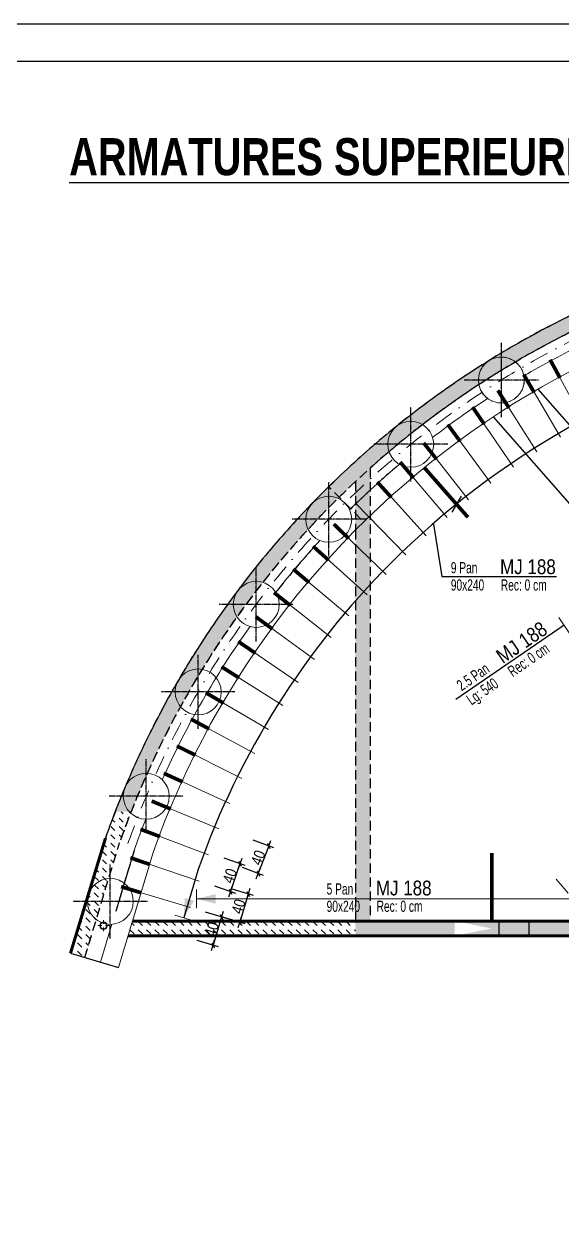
# Model space of a CAD drawing. Header units: millimetres. Extents: x 10483 to 17848, y -43633 to -39433.
# Drawn here: x 13319 to 14045, y -41053 to -39433 of the extents above; entities that cross this region are included whole.
import ezdxf
from ezdxf.enums import TextEntityAlignment as Align

# ---------------------------------------------------------------- set-up
doc = ezdxf.new("R2010")
doc.units = ezdxf.units.MM
doc.linetypes.add('CACHEX2', pattern=[19.05, 12.7, -6.35])
doc.linetypes.add('TIRETPTX2', pattern=[50.8, 25.4, -12.7, 0, -12.7])
for name, color, linetype in [('01-Cad  2', 1, 'Continuous'), ('01_ARMA_INF', 50, 'Continuous'), ('01_cote_gen', 4, 'Continuous'), ('01_linteaux', 2, 'Continuous'), ('01_murs_sup', 2, 'CACHEX2'), ('01_resv', 32, 'Continuous'), ('01_texte', 230, 'Continuous'), ('AA_COTES', 2, 'Continuous')]:
    doc.layers.add(name, color=color, linetype=linetype)
for name, color, linetype, lineweight in [('01_murs_coup', 5, 'Continuous', 60), ('01_PIEUX', 5, 'Continuous', 60), ('01_tram_axes', 2, 'TIRETPTX2', 9), ('B Général', 7, 'Continuous', 5)]:
    doc.layers.add(name, color=color, linetype=linetype, lineweight=lineweight)
doc.styles.add('impact', font='impact.ttf')
doc.styles.add('PATIO', font='ARIALN.TTF')
doc.styles.add('STYLE2', font='ARIALN.TTF')
doc.dimstyles.new('JB50', dxfattribs={"dimscale": 0.1, "dimtxt": 150, "dimasz": 15, "dimexe": 0.1, "dimexo": 0.1, "dimgap": 0.09, "dimtad": 1, "dimdec": 1, "dimdsep": 46, "dimtxsty": 'STYLE2', "dimblk1": 'BOND_G', "dimblk2": 'BOND_D', "dimsah": 1, "dimcen": 1.5, "dimdle": 0.01, "dimse1": 1, "dimse2": 1, "dimclrd": 4, "dimclre": 2, "dimclrt": 6, "dimazin": 2, "dimtfac": 2.333333, "dimtdec": 1, "dimtix": 1, "dimtmove": 2, "dimatfit": 3, "dimldrblk": 'BOND_G', "dimfxl": 1, "dimtolj": 1, "dimtzin": 0, "dimarcsym": 0})
pattern_1 = [(135, (1486.9405, 7129.7074), (-11.2253202, 9e-16), [7.9375, -7.9375])]

# ---------------------------------------------------------------- blocks, each defined once
blk = doc.blocks.new('EP')
at = {"layer": 'B Général', "color": 7, "linetype": 'Continuous', "lineweight": 5}
for p, q in [((-7.5, 0), (-2.5, 0)), ((0, 7.5), (0, 2.5)), ((7.5, 0), (2.5, 0)), ((0, -7.5), (0, -2.5))]:
    blk.add_line(p, q, dxfattribs=at)
at = {"layer": 'B Général', "color": 7, "linetype": 'Continuous', "lineweight": 5, "flags": 128}
for points in [[(-5, 0, -1), (5, 0, -1)], [(-4.3, 0, -1), (4.3, 0, -1)]]:
    blk.add_lwpolyline(points, format="xyb", close=True, dxfattribs=at)
blk = doc.blocks.new('BOND_G')
at = {"layer": 'AA_COTES', "color": 0}
for p, q in [((0, -5), (0, 15)), ((5, 0), (-5, 0)), ((1.8, 1.8), (-1.8, -1.8))]:
    blk.add_line(p, q, dxfattribs=at)
blk = doc.blocks.new('BOND_D')
at = {"layer": 'AA_COTES', "color": 0}
for p, q in [((5, 0), (-5, 0)), ((-1.8, -1.8), (1.8, 1.8)), ((0, 5), (0, -15))]:
    blk.add_line(p, q, dxfattribs=at)
blk = doc.blocks.new('*D5436')
at = {"layer": '01_cote_gen', "color": 4, "lineweight": -2, "ltscale": 5, "transparency": 16777216}
blk.add_line((13585.4, -40639.6), (13574.8, -40675.1), dxfattribs=at)
at = {"layer": 'Defpoints', "color": 0, "ltscale": 5, "transparency": 16777216}
for p in [(13497.1, -40611.5), (13485.6, -40649.8), (13574.3, -40676.5)]:
    blk.add_point(p, dxfattribs=at)
at = {"layer": '01_cote_gen', "color": 4, "lineweight": -2, "ltscale": 5, "transparency": 16777216, "xscale": 1.5, "yscale": 1.5, "zscale": 1.5}
for name, p, rotation in [('BOND_G', (13585.8, -40638.2), 73.28031407098847), ('BOND_D', (13574.3, -40676.5), 253.2803140709885)]:
    blk.add_blockref(name, p, dxfattribs=dict(at, rotation=rotation))
at = {"layer": '01_cote_gen', "color": 6, "lineweight": 0, "ltscale": 5, "transparency": 16777216, "insert": (13572.7, -40655.1), "char_height": 15, "attachment_point": 5, "rotation": 73.2803, "style": 'STYLE2'}
blk.add_mtext('\\A1;40', dxfattribs=at)
blk = doc.blocks.new('*D5437')
at = {"layer": '01_cote_gen', "color": 4, "lineweight": -2, "ltscale": 5, "transparency": 16777216}
blk.add_line((13621.4, -40608.7), (13610.7, -40644.1), dxfattribs=at)
at = {"layer": 'Defpoints', "color": 0, "ltscale": 5, "transparency": 16777216}
for p in [(13489.2, -40567.5), (13477.7, -40605.7), (13610.3, -40645.5)]:
    blk.add_point(p, dxfattribs=at)
at = {"layer": '01_cote_gen', "color": 4, "lineweight": -2, "ltscale": 5, "transparency": 16777216, "xscale": 1.5, "yscale": 1.5, "zscale": 1.5}
for name, p, rotation in [('BOND_G', (13621.8, -40607.3), 73.28031407103259), ('BOND_D', (13610.3, -40645.5), 253.2803140710326)]:
    blk.add_blockref(name, p, dxfattribs=dict(at, rotation=rotation))
at = {"layer": '01_cote_gen', "color": 6, "lineweight": 0, "ltscale": 5, "transparency": 16777216, "insert": (13608.7, -40624.2), "char_height": 15, "attachment_point": 5, "rotation": 73.2803, "style": 'STYLE2'}
blk.add_mtext('\\A1;40', dxfattribs=at)
blk = doc.blocks.new('*D5438')
at = {"layer": '01_cote_gen', "color": 4, "lineweight": -2, "ltscale": 5, "transparency": 16777216}
blk.add_line((13610.1, -40567.7), (13598.3, -40602.7), dxfattribs=at)
at = {"layer": 'Defpoints', "color": 0, "ltscale": 5, "transparency": 16777216}
for p in [(13502.7, -40529.8), (13489.9, -40567.7), (13597.8, -40604.1)]:
    blk.add_point(p, dxfattribs=at)
at = {"layer": '01_cote_gen', "color": 4, "lineweight": -2, "ltscale": 5, "transparency": 16777216, "xscale": 1.5, "yscale": 1.5, "zscale": 1.5}
for name, p, rotation in [('BOND_G', (13610.6, -40566.3), 71.33441407104179), ('BOND_D', (13597.8, -40604.1), 251.3344140710418)]:
    blk.add_blockref(name, p, dxfattribs=dict(at, rotation=rotation))
at = {"layer": '01_cote_gen', "color": 6, "lineweight": 0, "ltscale": 5, "transparency": 16777216, "insert": (13596.9, -40582.8), "char_height": 15, "attachment_point": 5, "rotation": 71.3344, "style": 'STYLE2'}
blk.add_mtext('\\A1;40', dxfattribs=at)
blk = doc.blocks.new('*D5439')
at = {"layer": '01_cote_gen', "color": 4, "lineweight": -2, "ltscale": 5, "transparency": 16777216}
blk.add_line((13648.9, -40543.8), (13635.8, -40578.3), dxfattribs=at)
at = {"layer": 'Defpoints', "color": 0, "ltscale": 5, "transparency": 16777216}
for p in [(13517.4, -40492.7), (13503.3, -40530.1), (13635.3, -40579.7)]:
    blk.add_point(p, dxfattribs=at)
at = {"layer": '01_cote_gen', "color": 4, "lineweight": -2, "ltscale": 5, "transparency": 16777216, "xscale": 1.5, "yscale": 1.5, "zscale": 1.5}
for name, p, rotation in [('BOND_G', (13649.4, -40542.4), 69.38851407105818), ('BOND_D', (13635.3, -40579.7), 249.3885140710582)]:
    blk.add_blockref(name, p, dxfattribs=dict(at, rotation=rotation))
at = {"layer": '01_cote_gen', "color": 6, "lineweight": 0, "ltscale": 5, "transparency": 16777216, "insert": (13635.2, -40558.3), "char_height": 15, "attachment_point": 5, "rotation": 69.3885, "style": 'STYLE2'}
blk.add_mtext('\\A1;40', dxfattribs=at)

msp = doc.modelspace()

# ---------------------------------------------------------------- hatches: boundary and pattern name
at = {"layer": '01_murs_sup', "ltscale": 200}
h = msp.add_hatch(dxfattribs=at)
h.set_pattern_fill('DASH', color=256, scale=2.5, angle=135)
h.set_pattern_definition(pattern_1)
h.paths.add_polyline_path([(14647.92, -39865.07), (14513.57, -39865.07), (14513.57, -39723.68, -0.0095803), (14560.43, -39721.14), (14681.36, -39720.5), (14681.25, -39700.5), (14560.02, -39701.14, 0.3003693), (13442.12, -40496.41), (13463.58, -40496.41, -0.111323), (13766.34, -40050.85), (13766.34, -40496.41), (13786.34, -40496.41), (13786.34, -40032.55, -0.1614566), (14493.57, -39725.31), (14493.57, -39885.07), (14647.92, -39885.07)])
h.paths.add_polyline_path([(14223.39, -40179.81), (14188.39, -40179.81), (14188.39, -40214.81), (14223.39, -40214.81)], flags=17)
h.paths.add_polyline_path([(14413.84, -40152.81), (14378.84, -40152.81), (14378.84, -40187.81), (14413.84, -40187.81)], flags=17)
h = msp.add_hatch(dxfattribs=at)
h.set_pattern_fill('DASH', color=256, scale=2.5, angle=135)
h.set_pattern_definition(pattern_1)
edge = h.paths.add_edge_path()
edge.add_line((13382, -40687.29), (13401.15, -40693.04))
edge.add_line((13401.15, -40693.04), (13448.03, -40538.1))
edge.add_arc((14603.15, -40945.12), 1224.73, 158.5078, 160.58977, ccw=False)
edge.add_line((13463.58, -40496.41), (13442.12, -40496.41))
edge.add_arc((14603.26, -40945.27), 1244.88, 158.86486, 160.6054)
edge.add_line((13429.02, -40531.88), (13382, -40687.29))
h = msp.add_hatch(dxfattribs=at)
h.set_pattern_fill('DASH', color=256, scale=2.5, angle=135)
h.set_pattern_definition(pattern_1)
h.paths.add_polyline_path([(15227.33, -41053.13), (14816.42, -41053.13, 0.2561511), (14069.86, -40643.81), (13786.34, -40643.81), (13786.34, -40496.41), (13766.34, -40496.41), (13766.34, -40663.81), (14069.86, -40663.81, -0.2587896), (14804.13, -41071.13), (14935.43, -41071.13), (14935.43, -41491.45), (14955.43, -41491.45), (14955.43, -41071.13), (15227.44, -41071.18)])
h = msp.add_hatch(dxfattribs=at)
h.set_pattern_fill('DASH', color=256, scale=2.5, angle=135)
h.set_pattern_definition([(135, (10762.3754, 771.476), (-11.2253202, 9e-16), [7.9375, -7.9375])])
h.paths.add_polyline_path([(13766.44, -40643.81), (13465.5, -40643.81), (13459.49, -40663.81), (13766.44, -40663.81)])

# ---------------------------------------------------------------- linework, layer by layer
at = {"layer": '01-Cad  2'}
for p, q in [((10483.45, -39433.32, 9.99), (17848.3, -39433.32, 9.99)), ((10533.45, -39483.32, -0.3), (17797.3, -39483.32, -0.3))]:
    msp.add_line(p, q, dxfattribs=at)
at = {"layer": '01_ARMA_INF', "linetype": 'Continuous', "lineweight": 0}
for p, q in [((14076.03, -39972.5), (14029.23, -39886.4)), ((14043.3, -39990.96), (13993.61, -39906.5)), ((14011.23, -40010.52), (13958.69, -39927.79)), ((13979.83, -40031.16), (13924.52, -39950.27)), ((13949.16, -40052.86), (13891.13, -39973.89)), ((13919.24, -40075.58), (13858.56, -39998.63)), ((13890.11, -40099.31), (13826.85, -40024.46)), ((13861.8, -40124.01), (13796.04, -40051.35)), ((13834.35, -40149.66), (13766.16, -40079.27)), ((13807.78, -40176.23), (13737.24, -40108.2)), ((13782.13, -40203.68), (13709.32, -40138.09)), ((13757.43, -40231.99), (13682.43, -40168.9)), ((13733.7, -40261.12), (13656.61, -40200.62)), ((13710.98, -40291.04), (13631.87, -40233.19)), ((13689.28, -40321.71), (13608.26, -40266.58)), ((13668.64, -40353.11), (13585.79, -40300.76)), ((13649.08, -40385.18), (13564.5, -40335.68)), ((13630.61, -40417.91), (13544.4, -40371.3)), ((13613.27, -40451.24), (13525.53, -40407.59)), ((13597.07, -40485.13), (13507.9, -40444.49)), ((13582.03, -40519.56), (13491.53, -40481.97)), ((13568.17, -40554.49), (13476.45, -40519.99)), ((13555.51, -40589.86), (13462.66, -40558.49)), ((13544.05, -40625.64), (13450.19, -40597.44))]:
    msp.add_line(p, q, dxfattribs=at)
at = {"layer": '01_ARMA_INF', "linetype": 'Continuous', "lineweight": 0, "const_width": 5, "flags": 128}
for points in [[(14042.6, -39911), (14029.23, -39886.4)], [(14007.81, -39930.63), (13993.61, -39906.5)], [(13973.7, -39951.43), (13958.69, -39927.79)], [(13940.32, -39973.38), (13924.52, -39950.27)], [(13907.71, -39996.45), (13891.13, -39973.89)], [(13875.9, -40020.61), (13858.56, -39998.63)], [(13844.93, -40045.84), (13826.85, -40024.46)], [(13814.83, -40072.11), (13796.04, -40051.35)], [(13757.39, -40127.63), (13737.24, -40108.2)], [(13730.12, -40156.83), (13709.32, -40138.09)], [(13703.86, -40186.93), (13682.43, -40168.9)], [(13678.63, -40217.9), (13656.61, -40200.62)], [(13654.47, -40249.72), (13631.87, -40233.19)], [(13631.41, -40282.34), (13608.26, -40266.58)], [(13609.46, -40315.72), (13585.79, -40300.76)], [(13588.66, -40349.82), (13564.5, -40335.68)], [(13569.03, -40384.62), (13544.4, -40371.3)], [(13550.6, -40420.06), (13525.53, -40407.59)], [(13533.38, -40456.1), (13507.9, -40444.49)], [(13517.39, -40492.71), (13491.53, -40481.97)], [(13502.65, -40529.84), (13476.45, -40519.99)], [(13489.19, -40567.45), (13462.66, -40558.49)], [(13477.01, -40605.5), (13450.19, -40597.44)]]:
    msp.add_lwpolyline(points, dxfattribs=at)
at = {"layer": '01_linteaux', "linetype": 'TIRETPTX2', "ltscale": 0.01}
for p, q in [((13963.38, -39963.74), (13963.38, -39863.74)), ((13963.38, -39963.78), (13963.38, -39863.78)), ((14013.38, -39913.74), (13913.38, -39913.74)), ((14013.38, -39913.78), (13913.38, -39913.78)), ((13841.09, -40050.51), (13841.09, -39950.51)), ((13891.09, -40000.51), (13791.09, -40000.51)), ((13730.43, -40151.7), (13730.43, -40051.7)), ((13780.43, -40101.7), (13680.43, -40101.7)), ((13632.49, -40266.55), (13632.49, -40166.55)), ((13682.49, -40216.55), (13582.49, -40216.55)), ((13554.19, -40384.66), (13554.19, -40284.66)), ((13604.19, -40334.66), (13504.19, -40334.66)), ((13484.09, -40525.36), (13484.09, -40425.36)), ((13534.09, -40475.36), (13434.09, -40475.36)), ((13435.63, -40667.32), (13435.63, -40567.32)), ((13485.63, -40617.32), (13385.63, -40617.32))]:
    msp.add_line(p, q, dxfattribs=at)
at = {"layer": '01_linteaux', "linetype": 'CACHEX2', "lineweight": 0, "ltscale": 2, "const_width": 5, "flags": 128}
for points in [[(13859.43, -40031.99), (13918.31, -40098.98)], [(13950.51, -40552.21), (13950.51, -40642.21)]]:
    msp.add_lwpolyline(points, dxfattribs=at)
at = {"layer": '01_murs_coup', "ltscale": 0.1}
for p, q in [((13382.07, -40687.31), (13429.09, -40531.88)), ((14081.64, -40643.81), (13465.5, -40643.81)), ((14069.93, -40663.81), (13459.49, -40663.81))]:
    msp.add_line(p, q, dxfattribs=at)
at = {"layer": '01_murs_coup', "linetype": 'Continuous', "lineweight": 5}
msp.add_line((13467.68, -40548.78), (13443.21, -40630.34), dxfattribs=at)
at = {"layer": '01_murs_sup', "ltscale": 200}
for p, q in [((14012.73, -39926.12), (14391.64, -40358.76)), ((13952.44, -39963.53), (14338.98, -40404.88))]:
    msp.add_line(p, q, dxfattribs=at)
at = {"layer": '01_murs_sup'}
for p, q in [((13786.44, -40032.55), (13786.44, -40643.81)), ((13773.99, -40101.79), (13730.52, -40057.58)), ((13766.44, -40050.85), (13766.44, -40116.37)), ((13766.44, -40116.37), (13766.44, -40643.81)), ((13401.15, -40693.04), (13448.03, -40538.1)), ((13467.68, -40548.78), (13443.21, -40630.34)), ((14069.86, -40643.81), (13786.44, -40643.81)), ((13401.22, -40693.07), (13410.07, -40663.81)), ((14069.86, -40663.81), (13766.44, -40663.81))]:
    msp.add_line(p, q, dxfattribs=at)
at = {"layer": '01_murs_sup', "ltscale": 0.05}
msp.add_line((13467.68, -40548.78), (13443.21, -40630.34), dxfattribs=at)
at = {"layer": '01_murs_sup'}
for centre, radius, start, end in [((14603.26, -40945.27), 1244.88, 91.99024, 160.6054), ((14603.22, -40945.12), 1224.73, 92.01413, 160.58977), ((14603.27, -40945.18), 1224.78, 95.13881, 131.82964), ((14603.22, -40945.12), 1202.73, 130.27211, 134.60621), ((14603.29, -40945.38), 1224.95, 133.0921, 160.58025), ((14603.22, -40945.12), 1202.73, 137.35511, 141.68921)]:
    msp.add_arc(centre, radius, start, end, dxfattribs=at)
at = {"layer": '01_murs_sup', "ltscale": 200}
msp.add_arc((14603.22, -40945.12), 1244.73, 91.99788, 160.61055, dxfattribs=at)
at = {"layer": '01_PIEUX', "linetype": 'Continuous', "lineweight": 5}
for p, q in [((13493.26, -40551.39), (13446.61, -40706.7)), ((13493.26, -40551.39), (13465.5, -40643.81)), ((13437.83, -40648.24), (13422.47, -40699.45))]:
    msp.add_line(p, q, dxfattribs=at)
for centre in [(13963.38, -39913.74), (13841.09, -40000.51), (13730.43, -40101.7), (13632.49, -40216.55), (13554.19, -40334.66), (13484.09, -40475.36), (13435.63, -40617.32)]:
    msp.add_circle(centre, 31, dxfattribs=at)
for radius, start, end in [(1177.73, 87.94572, 160.46959), (1202.73, 116.10611, 120.44021), (1202.73, 123.18911, 127.52321), (1202.73, 130.27211, 134.60621), (1202.73, 137.35511, 141.68921), (1202.73, 144.48502, 155.85521), (1202.73, 158.60411, 160.75961)]:
    msp.add_arc((14603.22, -40945.12), radius, start, end, dxfattribs=at)
at = {"layer": '01_resv', "ltscale": 200}
for p, q in [((13960.43, -40643.81), (14000.43, -40643.81)), ((13960.43, -40663.81), (13960.43, -40643.81)), ((14000.43, -40643.81), (14000.43, -40663.81)), ((14000.43, -40663.81), (13960.43, -40663.81)), ((13382.07, -40687.31), (13446.61, -40706.7))]:
    msp.add_line(p, q, dxfattribs=at)
for points in [[(14000.43, -40643.81), (14000.43, -40663.81), (13900.43, -40663.81), (13900.43, -40643.81)], [(13960.43, -40663.81), (13960.43, -40643.81), (14000.43, -40643.81), (14000.43, -40663.81)]]:
    msp.add_solid(points, dxfattribs=at)
at = {"layer": '01_texte'}
for p, q in [((13908.96, -40070.34), (13896.63, -40092.11)), ((13871.82, -40108.1), (13883.19, -40178.97)), ((13883.19, -40178.97), (14037.9, -40178.97)), ((13555.19, -40571.16), (13534.66, -40639.52))]:
    msp.add_line(p, q, dxfattribs=at)
at = {"layer": '01_texte', "linetype": 'Continuous', "lineweight": 0}
for p, q in [((14055.09, -40254.95), (14040.94, -40234.39)), ((14053.64, -40606.13), (14037.17, -40587.38)), ((13551.82, -40601.41), (13551.82, -40626.37)), ((14058.09, -40613.89), (13551.82, -40613.89)), ((13546.48, -40643.22), (13522.66, -40635.76))]:
    msp.add_line(p, q, dxfattribs=at)
at = {"layer": '01_texte', "ltscale": 200}
msp.add_line((14048.02, -40244.67), (13901.75, -40344.84), dxfattribs=at)
at = {"layer": '01_texte'}
for centre, radius, start, end in [((14612.54, -40960.85), 1130.26, 104.24185, 134.94531), ((14599.79, -40943.43), 1108.92, 135.11472, 160.48508)]:
    msp.add_arc(centre, radius, start, end, dxfattribs=at)
at = {"layer": '01_texte', "linetype": 'Continuous', "lineweight": 0}
for points in [[(13551.82, -40613.89), (13577.92, -40607.43), (13577.92, -40613.89)], [(13534.57, -40639.49), (13536.2, -40612.66), (13542.36, -40614.59)], [(13534.57, -40639.49), (13548.53, -40616.52), (13542.36, -40614.59)], [(13551.82, -40613.89), (13577.92, -40620.35), (13577.92, -40613.89)]]:
    msp.add_solid(points, dxfattribs=at)
at = {"layer": '01_tram_axes', "ltscale": 0.7}
msp.add_circle((13963.38, -39913.78), 31, dxfattribs=at)
at = {"layer": '01_tram_axes'}
msp.add_arc((14603.22, -40945.12), 1213.73, 91.99092, 160.61055, dxfattribs=at)

# ---------------------------------------------------------------- block references
at = {"layer": 'B Général', "color": 7}
msp.add_blockref('EP', (13426.47, -40650.02), dxfattribs=at)

# ---------------------------------------------------------------- texts
at = {"layer": '01_texte', "style": 'impact'}
msp.add_text('%%UARMATURES SUPERIEURES', height=50, dxfattribs=at).set_placement((13751.03, -39612.35), align=Align.MIDDLE)
at = {"layer": '01_texte', "ltscale": 5, "style": 'PATIO'}
for p in [(13961.7, -40175.7), (13794.06, -40609.26)]:
    msp.add_text('MJ 188', height=20, dxfattribs=at).set_placement(p)
at = {"layer": '01_texte', "ltscale": 5, "style": 'PATIO', "width": 0.8}
for s, p in [('9 Pan', (13895.19, -40174.49)), ('90x240', (13895.19, -40197.83)), ('Rec: 0 cm', (13962.69, -40197.83)), ('5 Pan', (13727.56, -40608.05)), ('90x240', (13727.56, -40631.38)), ('Rec: 0 cm', (13795.06, -40631.38))]:
    msp.add_text(s, height=15, dxfattribs=at).set_placement(p)
at = {"layer": '01_texte', "ltscale": 5, "style": 'PATIO'}
msp.add_text('MJ 188', height=20, rotation=34.40494, dxfattribs=at).set_placement((13965.37, -40297.3))
at = {"layer": '01_texte', "ltscale": 5, "style": 'PATIO', "width": 0.8}
for s, p in [('Rec: 0 cm', (13978.69, -40314.99)), ('2.5 Pan', (13909.82, -40333.88)), ('Lg: 540', (13923, -40353.13))]:
    msp.add_text(s, height=15, rotation=34.40494, dxfattribs=at).set_placement(p)

# ---------------------------------------------------------------- dimensions: what is measured, and where the dimension line sits
at = {"layer": '01_cote_gen', "lineweight": 0, "ltscale": 5}
for p1, p2, distance, picture, middle in [((13517.39, -40492.71), (13503.33, -40530.1), 141.02, '*D5439', (13635.17, -40558.35)), ((13502.65, -40529.84), (13489.87, -40567.68), 113.92, '*D5438', (13596.92, -40582.77)), ((13489.19, -40567.45), (13477.7, -40605.71), 138.47, '*D5437', (13608.72, -40624.21))]:
    dim = msp.add_aligned_dim(p1=p1, p2=p2, distance=distance, text='40', dimstyle='JB50', dxfattribs=at)
    dim.commit()
    dim.dimension.update_dxf_attribs({"geometry": picture, "text_midpoint": middle})
dim = msp.add_aligned_dim(p1=(13497.1, -40611.53), p2=(13485.59, -40649.84), distance=92.66, dimstyle='JB50', dxfattribs=at)
dim.commit()
dim.dimension.update_dxf_attribs({"geometry": '*D5436', "text_midpoint": (13572.74, -40655.14)})

doc.saveas('drawing.dxf')
